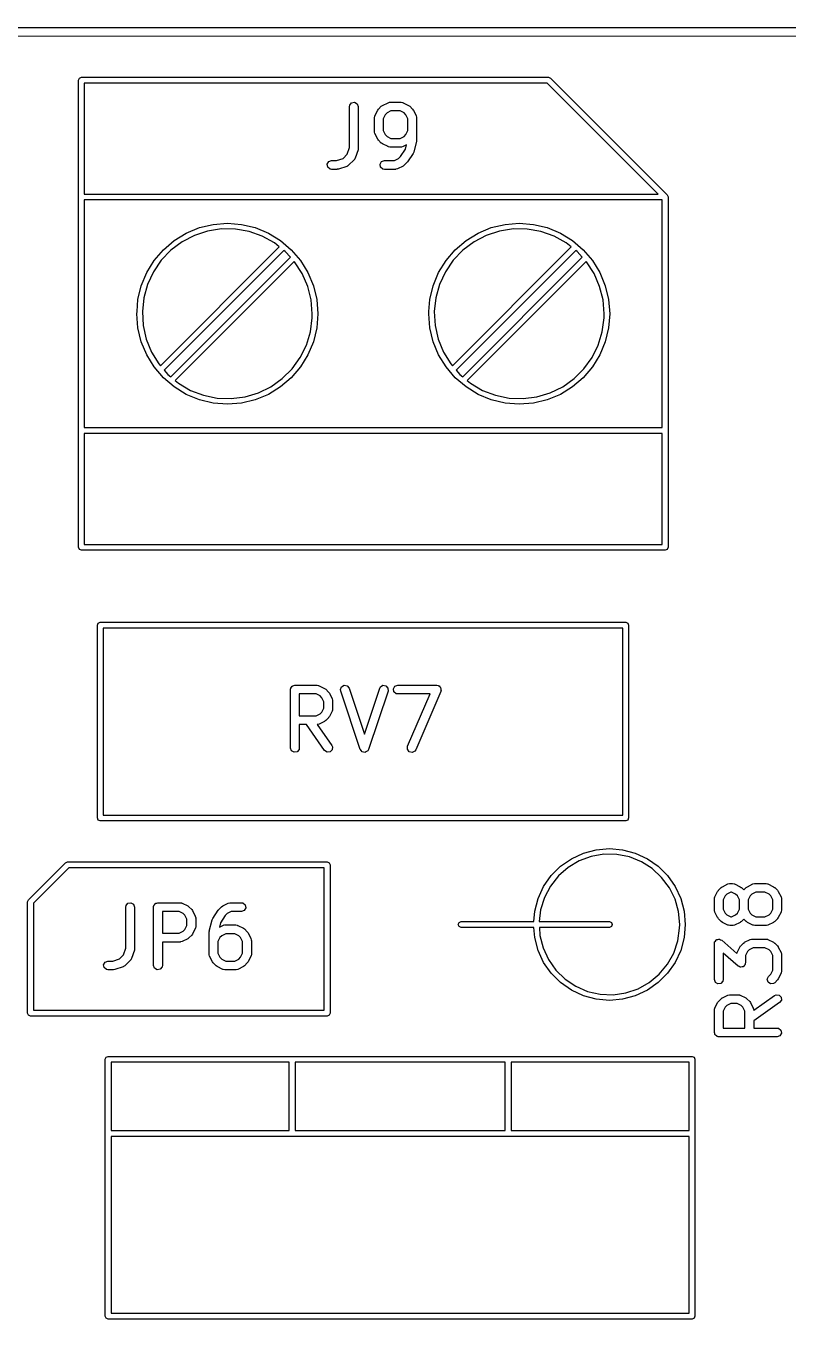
# Model space of a CAD drawing. Extents: x 10 to 287, y -200 to -10.
# Drawn here: x 126.01 to 139.07, y -58.83 to -36.68 of the extents above; entities that cross this region are included whole.
import ezdxf

# ---------------------------------------------------------------- set-up
doc = ezdxf.new("R2010")
doc.units = 0
doc.layers.add('BLACK', color=7, linetype='CONTINUOUS')

msp = doc.modelspace()

# ---------------------------------------------------------------- linework, layer by layer
at = {"layer": 'BLACK', "linetype": 'CONTINUOUS'}
for p, q in [((33.4913, -36.6809), (206.846, -36.7288)), ((206.771, -36.8788), (33.5663, -36.8309)), ((126.915, -37.611), (126.93, -37.5757)), ((126.915, -45.611), (126.915, -37.611)), ((126.93, -37.5757), (126.965, -37.561)), ((126.965, -37.561), (134.965, -37.561)), ((134.965, -37.561), (135, -37.5757)), ((135, -37.5757), (137, -39.5757)), ((127.015, -37.661), (127.015, -39.561)), ((134.944, -37.661), (127.015, -37.661)), ((136.844, -39.561), (134.944, -37.661)), ((131.557, -38.0634), (131.561, -38.0378)), ((131.557, -38.7655), (131.557, -38.0634)), ((131.561, -38.0378), (131.594, -37.9985)), ((131.594, -37.9985), (131.645, -37.9896)), ((131.645, -37.9896), (131.689, -38.0152)), ((131.689, -38.0152), (131.707, -38.0634)), ((131.707, -38.0634), (131.707, -38.7777)), ((132.055, -38.1056), (132.102, -38.058)), ((132.102, -38.058), (132.121, -38.0452)), ((132.121, -38.0452), (132.122, -38.044)), ((132.122, -38.044), (132.217, -37.9963)), ((132.217, -37.9963), (132.242, -37.9889)), ((132.242, -37.9889), (132.246, -37.99)), ((132.246, -37.99), (132.251, -37.9884)), ((132.251, -37.9884), (132.441, -37.9884)), ((132.441, -37.9884), (132.467, -37.9929)), ((132.467, -37.9929), (132.47, -37.9958)), ((132.47, -37.9958), (132.475, -37.9963)), ((132.475, -37.9963), (132.57, -38.044)), ((132.57, -38.044), (132.588, -38.0573)), ((132.588, -38.0573), (132.589, -38.058)), ((132.589, -38.058), (132.637, -38.1056)), ((131.985, -38.2539), (131.99, -38.2282)), ((131.985, -38.492), (131.985, -38.2539)), ((131.99, -38.2282), (131.993, -38.2248)), ((131.993, -38.2204), (132.041, -38.1251)), ((131.993, -38.2248), (131.993, -38.2204)), ((132.041, -38.1251), (132.054, -38.1071)), ((132.054, -38.1071), (132.055, -38.1056)), ((132.169, -38.2031), (132.135, -38.2716)), ((132.135, -38.2716), (132.135, -38.4743)), ((132.2, -38.1727), (132.169, -38.2031)), ((132.268, -38.1384), (132.2, -38.1727)), ((132.423, -38.1384), (132.268, -38.1384)), ((132.492, -38.1727), (132.423, -38.1384)), ((132.522, -38.2031), (132.492, -38.1727)), ((132.557, -38.2716), (132.522, -38.2031)), ((132.557, -38.4743), (132.557, -38.2716)), ((132.637, -38.1056), (132.65, -38.124)), ((132.65, -38.124), (132.651, -38.1251)), ((132.651, -38.1251), (132.699, -38.2204)), ((132.699, -38.2204), (132.706, -38.2453)), ((132.706, -38.2453), (132.705, -38.2497)), ((132.705, -38.2497), (132.707, -38.2539)), ((132.707, -38.2539), (132.707, -38.6349)), ((131.987, -38.4962), (131.985, -38.492)), ((131.986, -38.5006), (131.987, -38.4962)), ((131.993, -38.5255), (131.986, -38.5006)), ((132.041, -38.6208), (131.993, -38.5255)), ((132.135, -38.4743), (132.169, -38.5428)), ((132.522, -38.5428), (132.557, -38.4743)), ((132.042, -38.6219), (132.041, -38.6208)), ((132.055, -38.6403), (132.042, -38.6219)), ((132.102, -38.6879), (132.055, -38.6403)), ((132.104, -38.6886), (132.102, -38.6879)), ((132.122, -38.7019), (132.104, -38.6886)), ((132.217, -38.7496), (132.122, -38.7019)), ((132.169, -38.5428), (132.2, -38.5732)), ((132.2, -38.5732), (132.268, -38.6075)), ((132.222, -38.7501), (132.217, -38.7496)), ((132.225, -38.7529), (132.222, -38.7501)), ((132.251, -38.7575), (132.225, -38.7529)), ((132.441, -38.7575), (132.251, -38.7575)), ((132.268, -38.6075), (132.423, -38.6075)), ((132.423, -38.6075), (132.492, -38.5732)), ((132.445, -38.7559), (132.441, -38.7575)), ((132.45, -38.757), (132.445, -38.7559)), ((132.475, -38.7496), (132.45, -38.757)), ((132.533, -38.7204), (132.475, -38.7496)), ((132.492, -38.5732), (132.522, -38.5428)), ((132.514, -38.7945), (132.533, -38.7204)), ((132.704, -38.653), (132.657, -38.8435)), ((132.707, -38.6349), (132.704, -38.6496)), ((132.704, -38.6496), (132.704, -38.653)), ((131.334, -38.9884), (131.448, -38.9503)), ((131.448, -38.9503), (131.518, -38.8801)), ((131.518, -38.8801), (131.557, -38.7655)), ((131.637, -38.9736), (131.542, -39.0688)), ((131.639, -38.9695), (131.637, -38.9736)), ((131.643, -38.9672), (131.639, -38.9695)), ((131.655, -38.9443), (131.643, -38.9672)), ((131.703, -38.8014), (131.655, -38.9443)), ((131.707, -38.7777), (131.703, -38.7998)), ((131.703, -38.7998), (131.703, -38.8014)), ((132.328, -38.9884), (132.397, -38.9542)), ((132.397, -38.9542), (132.431, -38.9204)), ((132.431, -38.9204), (132.514, -38.7945)), ((132.646, -38.8669), (132.551, -39.0098)), ((132.647, -38.8665), (132.646, -38.8669)), ((132.657, -38.8435), (132.647, -38.8665)), ((131.177, -39.0504), (131.203, -39.006)), ((131.186, -39.1009), (131.177, -39.0504)), ((131.225, -39.1339), (131.186, -39.1009)), ((131.203, -39.006), (131.251, -38.9884)), ((131.251, -39.1384), (131.225, -39.1339)), ((131.251, -38.9884), (131.334, -38.9884)), ((131.346, -39.1384), (131.251, -39.1384)), ((131.347, -39.1379), (131.346, -39.1384)), ((131.37, -39.1346), (131.347, -39.1379)), ((131.513, -39.087), (131.37, -39.1346)), ((131.516, -39.0842), (131.513, -39.087)), ((131.521, -39.0838), (131.516, -39.0842)), ((131.542, -39.0688), (131.521, -39.0838)), ((132.082, -39.0504), (132.107, -39.006)), ((132.091, -39.1009), (132.082, -39.0504)), ((132.13, -39.1339), (132.091, -39.1009)), ((132.107, -39.006), (132.155, -38.9884)), ((132.155, -39.1384), (132.13, -39.1339)), ((132.155, -38.9884), (132.328, -38.9884)), ((132.346, -39.1384), (132.155, -39.1384)), ((132.35, -39.1369), (132.346, -39.1384)), ((132.355, -39.1379), (132.35, -39.1369)), ((132.379, -39.1305), (132.355, -39.1379)), ((132.475, -39.0829), (132.379, -39.1305)), ((132.476, -39.0817), (132.475, -39.0829)), ((132.494, -39.0688), (132.476, -39.0817)), ((132.542, -39.0212), (132.494, -39.0688)), ((132.543, -39.0181), (132.542, -39.0212)), ((132.551, -39.0098), (132.543, -39.0181)), ((127.015, -39.561), (136.844, -39.561)), ((137, -39.5757), (137.015, -39.611)), ((137.015, -39.611), (137.015, -45.611)), ((127.015, -39.661), (127.015, -43.561)), ((136.915, -39.661), (127.015, -39.661)), ((136.915, -43.561), (136.915, -39.661)), ((128.986, -40.1369), (129.223, -40.0801)), ((129.223, -40.0801), (129.465, -40.061)), ((129.465, -40.061), (129.707, -40.0801)), ((129.707, -40.0801), (129.944, -40.1369)), ((133.986, -40.1369), (134.223, -40.0801)), ((134.223, -40.0801), (134.465, -40.061)), ((134.465, -40.061), (134.707, -40.0801)), ((134.707, -40.0801), (134.944, -40.1369)), ((128.554, -40.3571), (128.761, -40.23)), ((128.901, -40.2698), (128.69, -40.3799)), ((128.761, -40.23), (128.986, -40.1369)), ((129.128, -40.1957), (128.901, -40.2698)), ((129.364, -40.1596), (129.128, -40.1957)), ((129.602, -40.1625), (129.364, -40.1596)), ((129.837, -40.2043), (129.602, -40.1625)), ((130.061, -40.2839), (129.837, -40.2043)), ((129.944, -40.1369), (130.169, -40.23)), ((130.27, -40.3992), (130.061, -40.2839)), ((130.169, -40.23), (130.376, -40.3571)), ((133.554, -40.3571), (133.761, -40.23)), ((133.901, -40.2698), (133.69, -40.3799)), ((133.761, -40.23), (133.986, -40.1369)), ((134.128, -40.1957), (133.901, -40.2698)), ((134.364, -40.1596), (134.128, -40.1957)), ((134.602, -40.1625), (134.364, -40.1596)), ((134.837, -40.2043), (134.602, -40.1625)), ((135.061, -40.2839), (134.837, -40.2043)), ((134.944, -40.1369), (135.169, -40.23)), ((135.27, -40.3992), (135.061, -40.2839)), ((135.169, -40.23), (135.376, -40.3571)), ((128.211, -40.7), (128.369, -40.515)), ((128.319, -42.5031), (130.355, -40.4662)), ((128.499, -40.523), (128.334, -40.6954)), ((128.369, -40.515), (128.554, -40.3571)), ((130.434, -40.5286), (128.385, -42.5789)), ((128.69, -40.3799), (128.499, -40.523)), ((130.355, -40.4662), (130.27, -40.3992)), ((130.376, -40.3571), (130.561, -40.515)), ((130.457, -40.5469), (130.434, -40.5286)), ((130.561, -40.515), (130.719, -40.7)), ((133.211, -40.7), (133.369, -40.515)), ((133.319, -42.5031), (135.356, -40.4667)), ((133.499, -40.523), (133.334, -40.6954)), ((133.369, -40.515), (133.554, -40.3571)), ((135.435, -40.5291), (133.385, -42.5789)), ((133.69, -40.3799), (133.499, -40.523)), ((135.356, -40.4667), (135.27, -40.3992)), ((135.376, -40.3571), (135.561, -40.515)), ((135.457, -40.5469), (135.435, -40.5291)), ((135.561, -40.515), (135.719, -40.7)), ((128.084, -40.9074), (128.211, -40.7)), ((128.334, -40.6954), (128.2, -40.8924)), ((128.497, -42.6917), (130.545, -40.6428)), ((130.612, -40.7169), (128.574, -42.7559)), ((130.545, -40.6428), (130.457, -40.5469)), ((130.618, -40.7233), (130.612, -40.7169)), ((130.747, -40.9235), (130.618, -40.7233)), ((130.719, -40.7), (130.846, -40.9074)), ((133.084, -40.9074), (133.211, -40.7)), ((133.334, -40.6954), (133.2, -40.8924)), ((133.497, -42.6917), (135.545, -40.6433)), ((135.612, -40.7174), (133.574, -42.7559)), ((135.545, -40.6433), (135.457, -40.5469)), ((135.618, -40.7233), (135.612, -40.7174)), ((135.747, -40.9235), (135.618, -40.7233)), ((135.719, -40.7), (135.846, -40.9074)), ((127.991, -41.1321), (128.084, -40.9074)), ((128.2, -40.8924), (128.1, -41.1086)), ((130.842, -41.1422), (130.747, -40.9235)), ((130.846, -40.9074), (130.939, -41.1321)), ((132.991, -41.1321), (133.084, -40.9074)), ((133.2, -40.8924), (133.1, -41.1086)), ((135.842, -41.1422), (135.747, -40.9235)), ((135.846, -40.9074), (135.939, -41.1321)), ((127.934, -41.3686), (127.991, -41.1321)), ((128.1, -41.1086), (128.036, -41.3384)), ((130.9, -41.3734), (130.842, -41.1422)), ((130.939, -41.1321), (130.996, -41.3686)), ((132.934, -41.3686), (132.991, -41.1321)), ((133.1, -41.1086), (133.036, -41.3384)), ((135.9, -41.3734), (135.842, -41.1422)), ((135.939, -41.1321), (135.996, -41.3686)), ((127.918, -41.5755), (127.934, -41.3686)), ((128.036, -41.3384), (128.01, -41.5755)), ((130.92, -41.611), (130.9, -41.3734)), ((130.996, -41.3686), (131.015, -41.611)), ((132.918, -41.5755), (132.934, -41.3686)), ((133.036, -41.3384), (133.01, -41.5755)), ((135.92, -41.611), (135.9, -41.3734)), ((135.996, -41.3686), (136.015, -41.611)), ((127.915, -41.611), (127.918, -41.5755)), ((127.934, -41.8535), (127.915, -41.611)), ((128.01, -41.5755), (128.024, -41.8135)), ((130.918, -41.6821), (130.92, -41.611)), ((131.015, -41.611), (130.996, -41.8535)), ((132.915, -41.611), (132.918, -41.5755)), ((132.934, -41.8535), (132.915, -41.611)), ((133.01, -41.5755), (133.024, -41.8135)), ((135.918, -41.6821), (135.92, -41.611)), ((136.015, -41.611), (135.996, -41.8535)), ((127.991, -42.09), (127.934, -41.8535)), ((128.024, -41.8135), (128.077, -42.0461)), ((130.887, -41.9185), (130.918, -41.6821)), ((130.996, -41.8535), (130.939, -42.09)), ((132.991, -42.09), (132.934, -41.8535)), ((133.024, -41.8135), (133.077, -42.0461)), ((135.887, -41.9185), (135.918, -41.6821)), ((135.996, -41.8535), (135.939, -42.09)), ((128.077, -42.0461), (128.166, -42.2671)), ((130.818, -42.1467), (130.887, -41.9185)), ((133.077, -42.0461), (133.166, -42.2671)), ((135.818, -42.1467), (135.887, -41.9185)), ((128.084, -42.3147), (127.991, -42.09)), ((128.166, -42.2671), (128.291, -42.4704)), ((130.712, -42.3604), (130.818, -42.1467)), ((130.939, -42.09), (130.846, -42.3147)), ((133.084, -42.3147), (132.991, -42.09)), ((133.166, -42.2671), (133.291, -42.4704)), ((135.712, -42.3604), (135.818, -42.1467)), ((135.939, -42.09), (135.846, -42.3147)), ((128.211, -42.5221), (128.084, -42.3147)), ((128.369, -42.7071), (128.211, -42.5221)), ((128.291, -42.4704), (128.319, -42.5031)), ((130.719, -42.5221), (130.561, -42.7071)), ((130.573, -42.554), (130.712, -42.3604)), ((130.846, -42.3147), (130.719, -42.5221)), ((133.211, -42.5221), (133.084, -42.3147)), ((133.369, -42.7071), (133.211, -42.5221)), ((133.291, -42.4704), (133.319, -42.5031)), ((135.719, -42.5221), (135.561, -42.7071)), ((135.573, -42.554), (135.712, -42.3604)), ((135.846, -42.3147), (135.719, -42.5221)), ((128.554, -42.865), (128.369, -42.7071)), ((128.385, -42.5789), (128.447, -42.6506)), ((128.447, -42.6506), (128.497, -42.6917)), ((130.21, -42.8608), (130.404, -42.7223)), ((130.561, -42.7071), (130.376, -42.865)), ((130.404, -42.7223), (130.573, -42.554)), ((133.554, -42.865), (133.369, -42.7071)), ((133.385, -42.5789), (133.447, -42.6506)), ((133.447, -42.6506), (133.497, -42.6917)), ((135.21, -42.8608), (135.404, -42.7223)), ((135.561, -42.7071), (135.376, -42.865)), ((135.404, -42.7223), (135.573, -42.554)), ((128.761, -42.9921), (128.554, -42.865)), ((128.574, -42.7559), (128.63, -42.8029)), ((128.63, -42.8029), (128.836, -42.9232)), ((128.836, -42.9232), (129.059, -43.0082)), ((129.768, -43.0342), (129.996, -42.9657)), ((129.996, -42.9657), (130.21, -42.8608)), ((130.376, -42.865), (130.169, -42.9921)), ((133.761, -42.9921), (133.554, -42.865)), ((133.574, -42.7559), (133.63, -42.8029)), ((133.63, -42.8029), (133.836, -42.9232)), ((133.836, -42.9232), (134.059, -43.0082)), ((134.768, -43.0342), (134.996, -42.9657)), ((134.996, -42.9657), (135.21, -42.8608)), ((135.376, -42.865), (135.169, -42.9921)), ((128.986, -43.0852), (128.761, -42.9921)), ((129.223, -43.142), (128.986, -43.0852)), ((129.059, -43.0082), (129.293, -43.0558)), ((129.465, -43.161), (129.223, -43.142)), ((129.293, -43.0558), (129.531, -43.0645)), ((129.707, -43.142), (129.465, -43.161)), ((129.531, -43.0645), (129.768, -43.0342)), ((129.944, -43.0852), (129.707, -43.142)), ((130.169, -42.9921), (129.944, -43.0852)), ((133.986, -43.0852), (133.761, -42.9921)), ((134.223, -43.142), (133.986, -43.0852)), ((134.059, -43.0082), (134.293, -43.0558)), ((134.465, -43.161), (134.223, -43.142)), ((134.293, -43.0558), (134.531, -43.0645)), ((134.707, -43.142), (134.465, -43.161)), ((134.531, -43.0645), (134.768, -43.0342)), ((134.944, -43.0852), (134.707, -43.142)), ((135.169, -42.9921), (134.944, -43.0852)), ((127.015, -43.561), (136.915, -43.561)), ((127.015, -43.661), (127.015, -45.561)), ((136.915, -43.661), (127.015, -43.661)), ((136.915, -45.561), (136.915, -43.661)), ((126.93, -45.6464), (126.915, -45.611)), ((127.015, -45.561), (136.915, -45.561)), ((137.015, -45.611), (137, -45.6464)), ((126.965, -45.661), (126.93, -45.6464)), ((136.965, -45.661), (126.965, -45.661)), ((137, -45.6464), (136.965, -45.661)), ((127.239, -46.946), (127.254, -46.9107)), ((127.239, -50.246), (127.239, -46.946)), ((127.254, -46.9107), (127.289, -46.896)), ((127.289, -46.896), (136.289, -46.896)), ((136.289, -46.896), (136.324, -46.9107)), ((136.324, -46.9107), (136.339, -46.946)), ((136.339, -46.946), (136.339, -50.246)), ((127.339, -46.996), (127.339, -50.196)), ((136.239, -46.996), (127.339, -46.996)), ((136.239, -50.196), (136.239, -46.996)), ((130.547, -48.0484), (130.549, -48.0387)), ((130.547, -49.0484), (130.547, -48.0484)), ((130.548, -48.0354), (130.55, -48.0325)), ((130.549, -48.0387), (130.548, -48.0354)), ((130.55, -48.0325), (130.552, -48.0228)), ((130.552, -48.0228), (130.564, -48.0078)), ((130.564, -48.0078), (130.574, -47.991)), ((130.574, -47.991), (130.58, -47.9887)), ((130.58, -47.9887), (130.585, -47.9835)), ((130.585, -47.9835), (130.604, -47.9801)), ((130.604, -47.9801), (130.622, -47.9734)), ((130.622, -47.9734), (131.003, -47.9734)), ((131.003, -47.9734), (131.029, -47.9779)), ((131.029, -47.9779), (131.032, -47.9808)), ((131.032, -47.9808), (131.037, -47.9813)), ((131.037, -47.9813), (131.132, -48.029)), ((131.132, -48.029), (131.15, -48.0423)), ((131.15, -48.0423), (131.151, -48.043)), ((131.151, -48.043), (131.199, -48.0906)), ((131.404, -48.0464), (131.423, -47.9987)), ((131.408, -48.0721), (131.404, -48.0464)), ((131.423, -47.9987), (131.468, -47.9742)), ((131.468, -47.9742), (131.519, -47.9845)), ((131.519, -47.9845), (131.55, -48.0247)), ((131.55, -48.0247), (131.813, -48.8113)), ((131.813, -48.8113), (132.075, -48.0247)), ((132.075, -48.0247), (132.087, -48.0018)), ((132.087, -48.0018), (132.131, -47.9749)), ((132.131, -47.9749), (132.182, -47.9825)), ((132.182, -47.9825), (132.216, -48.0209)), ((132.216, -48.0209), (132.217, -48.0721)), ((132.31, -48.0354), (132.336, -47.991)), ((132.319, -48.0859), (132.31, -48.0354)), ((132.336, -47.991), (132.384, -47.9734)), ((132.384, -47.9734), (133.051, -47.9734)), ((133.051, -47.9734), (133.076, -47.9779)), ((133.076, -47.9779), (133.083, -47.9836)), ((133.083, -47.9836), (133.092, -47.9857)), ((133.092, -47.9857), (133.102, -47.9997)), ((133.102, -47.9997), (133.116, -48.0109)), ((133.116, -48.0109), (133.117, -48.0196)), ((133.117, -48.0196), (133.123, -48.0267)), ((133.125, -48.0614), (133.12, -48.0691)), ((133.123, -48.0267), (133.122, -48.0442)), ((133.122, -48.0442), (133.125, -48.0614)), ((130.697, -48.1234), (130.697, -48.4972)), ((130.985, -48.1234), (130.697, -48.1234)), ((131.054, -48.1577), (130.985, -48.1234)), ((131.084, -48.1881), (131.054, -48.1577)), ((131.119, -48.2566), (131.084, -48.1881)), ((131.119, -48.3641), (131.119, -48.2566)), ((131.199, -48.0906), (131.212, -48.109)), ((131.212, -48.109), (131.213, -48.1101)), ((131.213, -48.1101), (131.261, -48.2054)), ((131.261, -48.2054), (131.268, -48.2303)), ((131.268, -48.2303), (131.267, -48.2347)), ((131.267, -48.2347), (131.269, -48.2389)), ((131.269, -48.2389), (131.269, -48.3818)), ((131.742, -49.0721), (131.408, -48.0721)), ((132.217, -48.0721), (131.884, -49.0721)), ((132.358, -48.1189), (132.319, -48.0859)), ((132.384, -48.1234), (132.358, -48.1189)), ((132.937, -48.1234), (132.384, -48.1234)), ((132.553, -49.0189), (132.937, -48.1234)), ((133.12, -48.078), (132.691, -49.078)), ((133.12, -48.0691), (133.12, -48.078)), ((130.697, -48.4972), (130.985, -48.4972)), ((130.985, -48.4972), (131.054, -48.463)), ((131.054, -48.463), (131.084, -48.4326)), ((131.084, -48.4326), (131.119, -48.3641)), ((131.261, -48.4153), (131.213, -48.5105)), ((131.264, -48.4074), (131.261, -48.4108)), ((131.261, -48.4108), (131.261, -48.4153)), ((131.269, -48.3818), (131.264, -48.4074)), ((130.821, -48.6472), (130.697, -48.6472)), ((130.697, -48.6472), (130.697, -49.0484)), ((131.132, -49.0914), (130.821, -48.6472)), ((131.007, -48.6457), (131.004, -48.6469)), ((131.004, -48.6469), (131.255, -49.0054)), ((131.012, -48.6467), (131.007, -48.6457)), ((131.037, -48.6393), (131.012, -48.6467)), ((131.132, -48.5917), (131.037, -48.6393)), ((131.133, -48.5905), (131.132, -48.5917)), ((131.151, -48.5776), (131.133, -48.5905)), ((131.199, -48.53), (131.151, -48.5776)), ((131.2, -48.5285), (131.199, -48.53)), ((131.213, -48.5105), (131.2, -48.5285)), ((130.565, -49.0966), (130.547, -49.0484)), ((130.609, -49.1223), (130.565, -49.0966)), ((130.66, -49.1134), (130.609, -49.1223)), ((130.693, -49.0741), (130.66, -49.1134)), ((130.697, -49.0484), (130.693, -49.0741)), ((131.174, -49.1209), (131.132, -49.0914)), ((131.225, -49.1164), (131.174, -49.1209)), ((131.262, -49.0801), (131.225, -49.1164)), ((131.255, -49.0054), (131.266, -49.029)), ((131.266, -49.029), (131.262, -49.0801)), ((131.743, -49.0738), (131.742, -49.0721)), ((131.743, -49.076), (131.743, -49.0738)), ((131.759, -49.0938), (131.743, -49.076)), ((131.773, -49.1123), (131.759, -49.0938)), ((131.776, -49.1128), (131.773, -49.1123)), ((131.777, -49.1144), (131.776, -49.1128)), ((131.8, -49.1179), (131.777, -49.1144)), ((131.824, -49.1226), (131.8, -49.1179)), ((131.826, -49.1216), (131.824, -49.1226)), ((131.828, -49.1219), (131.826, -49.1216)), ((131.848, -49.1095), (131.828, -49.1219)), ((131.869, -49.0982), (131.848, -49.1095)), ((131.87, -49.0962), (131.869, -49.0982)), ((131.871, -49.095), (131.87, -49.0962)), ((131.884, -49.0721), (131.871, -49.095)), ((132.55, -49.0701), (132.553, -49.0189)), ((132.581, -49.1112), (132.55, -49.0701)), ((132.631, -49.1229), (132.581, -49.1112)), ((132.677, -49.0998), (132.631, -49.1229)), ((132.691, -49.078), (132.677, -49.0998)), ((127.254, -50.2814), (127.239, -50.246)), ((127.339, -50.196), (136.239, -50.196)), ((136.339, -50.246), (136.324, -50.2814)), ((127.289, -50.296), (127.254, -50.2814)), ((136.289, -50.296), (127.289, -50.296)), ((136.324, -50.2814), (136.289, -50.296)), ((135.359, -50.9442), (135.564, -50.8484)), ((135.697, -50.9059), (135.49, -50.9823)), ((135.564, -50.8484), (135.783, -50.7897)), ((135.914, -50.8686), (135.697, -50.9059)), ((135.783, -50.7897), (136.009, -50.77)), ((136.135, -50.8715), (135.914, -50.8686)), ((136.009, -50.77), (136.235, -50.7897)), ((136.351, -50.9145), (136.135, -50.8715)), ((136.235, -50.7897), (136.453, -50.8484)), ((136.556, -50.9962), (136.351, -50.9145)), ((136.453, -50.8484), (136.659, -50.9442)), ((126.059, -51.6496), (126.694, -51.0146)), ((126.75, -51.1), (126.144, -51.7057)), ((126.694, -51.0146), (126.729, -51)), ((126.729, -51), (131.174, -51)), ((131.124, -51.1), (126.75, -51.1)), ((131.124, -53.54), (131.124, -51.1)), ((131.174, -51), (131.209, -51.0146)), ((131.209, -51.0146), (131.224, -51.05)), ((131.224, -51.05), (131.224, -53.59)), ((135.013, -51.2344), (135.173, -51.0741)), ((135.301, -51.095), (135.135, -51.2404)), ((135.173, -51.0741), (135.359, -50.9442)), ((135.49, -50.9823), (135.301, -51.095)), ((136.743, -51.1139), (136.556, -50.9962)), ((136.659, -50.9442), (136.844, -51.0741)), ((136.904, -51.2636), (136.743, -51.1139)), ((136.844, -51.0741), (137.005, -51.2344)), ((134.883, -51.42), (135.013, -51.2344)), ((135.135, -51.2404), (134.998, -51.4136)), ((137.036, -51.4403), (136.904, -51.2636)), ((137.005, -51.2344), (137.135, -51.42)), ((137.944, -51.4236), (138.039, -51.376)), ((138.039, -51.376), (138.064, -51.3686)), ((138.064, -51.3686), (138.069, -51.3696)), ((138.069, -51.3696), (138.073, -51.3681)), ((138.073, -51.3681), (138.12, -51.3681)), ((138.12, -51.3681), (138.146, -51.3726)), ((138.146, -51.3726), (138.15, -51.3755)), ((138.15, -51.3755), (138.154, -51.376)), ((138.154, -51.376), (138.249, -51.4236)), ((138.373, -51.4236), (138.468, -51.376)), ((138.468, -51.376), (138.493, -51.3686)), ((138.493, -51.3686), (138.497, -51.3696)), ((138.497, -51.3696), (138.501, -51.3681)), ((138.501, -51.3681), (138.692, -51.3681)), ((138.692, -51.3681), (138.718, -51.3726)), ((138.718, -51.3726), (138.721, -51.3755)), ((138.721, -51.3755), (138.725, -51.376)), ((138.725, -51.376), (138.821, -51.4236)), ((134.787, -51.6254), (134.883, -51.42)), ((134.998, -51.4136), (134.895, -51.6088)), ((137.134, -51.6381), (137.036, -51.4403)), ((137.135, -51.42), (137.23, -51.6254)), ((137.812, -51.6079), (137.815, -51.6045)), ((137.815, -51.6), (137.863, -51.5048)), ((137.815, -51.6045), (137.815, -51.6)), ((137.863, -51.5048), (137.876, -51.4868)), ((137.876, -51.4868), (137.877, -51.4853)), ((137.877, -51.4853), (137.925, -51.4377)), ((137.925, -51.4377), (137.943, -51.4248)), ((137.943, -51.4248), (137.944, -51.4236)), ((137.992, -51.5828), (137.957, -51.6513)), ((138.022, -51.5524), (137.992, -51.5828)), ((138.091, -51.5181), (138.022, -51.5524)), ((138.103, -51.5181), (138.091, -51.5181)), ((138.171, -51.5524), (138.103, -51.5181)), ((138.202, -51.5828), (138.171, -51.5524)), ((138.236, -51.6513), (138.202, -51.5828)), ((138.249, -51.4236), (138.267, -51.437)), ((138.267, -51.437), (138.269, -51.4377)), ((138.269, -51.4377), (138.311, -51.4799)), ((138.311, -51.4799), (138.353, -51.4377)), ((138.353, -51.4377), (138.372, -51.4248)), ((138.372, -51.4248), (138.373, -51.4236)), ((138.42, -51.5828), (138.386, -51.6513)), ((138.451, -51.5524), (138.42, -51.5828)), ((138.519, -51.5181), (138.451, -51.5524)), ((138.674, -51.5181), (138.519, -51.5181)), ((138.743, -51.5524), (138.674, -51.5181)), ((138.773, -51.5828), (138.743, -51.5524)), ((138.807, -51.6513), (138.773, -51.5828)), ((138.821, -51.4236), (138.839, -51.437)), ((138.839, -51.437), (138.84, -51.4377)), ((138.84, -51.4377), (138.888, -51.4853)), ((138.888, -51.4853), (138.901, -51.5037)), ((138.901, -51.5037), (138.902, -51.5048)), ((138.902, -51.5048), (138.949, -51.6)), ((138.949, -51.6), (138.957, -51.625)), ((126.044, -51.685), (126.059, -51.6496)), ((126.044, -53.59), (126.044, -51.685)), ((126.144, -51.7057), (126.144, -53.54)), ((127.726, -51.7724), (127.73, -51.7467)), ((127.726, -52.4745), (127.726, -51.7724)), ((127.73, -51.7467), (127.763, -51.7074)), ((127.763, -51.7074), (127.814, -51.6985)), ((127.814, -51.6985), (127.858, -51.7242)), ((127.858, -51.7242), (127.876, -51.7724)), ((127.876, -51.7724), (127.876, -52.4867)), ((128.202, -51.7724), (128.203, -51.7626)), ((128.202, -52.7724), (128.202, -51.7724)), ((128.203, -51.7594), (128.205, -51.7565)), ((128.203, -51.7626), (128.203, -51.7594)), ((128.205, -51.7565), (128.206, -51.7467)), ((128.206, -51.7467), (128.219, -51.7318)), ((128.219, -51.7318), (128.229, -51.7149)), ((128.229, -51.7149), (128.235, -51.7126)), ((128.235, -51.7126), (128.239, -51.7074)), ((128.239, -51.7074), (128.258, -51.704)), ((128.258, -51.704), (128.277, -51.6974)), ((128.277, -51.6974), (128.658, -51.6974)), ((128.658, -51.6974), (128.683, -51.7019)), ((128.683, -51.7019), (128.687, -51.7048)), ((128.687, -51.7048), (128.691, -51.7053)), ((128.691, -51.7053), (128.786, -51.7529)), ((128.786, -51.7529), (128.804, -51.7663)), ((128.804, -51.7663), (128.806, -51.767)), ((128.806, -51.767), (128.854, -51.8146)), ((128.854, -51.8146), (128.866, -51.833)), ((129.214, -51.9689), (129.31, -51.826)), ((129.31, -51.826), (129.317, -51.8178)), ((129.317, -51.8178), (129.319, -51.8146)), ((129.319, -51.8146), (129.367, -51.767)), ((129.367, -51.767), (129.385, -51.7541)), ((129.385, -51.7541), (129.386, -51.7529)), ((129.386, -51.7529), (129.481, -51.7053)), ((129.481, -51.7053), (129.506, -51.6979)), ((129.506, -51.6979), (129.511, -51.6989)), ((129.511, -51.6989), (129.515, -51.6974)), ((129.515, -51.6974), (129.705, -51.6974)), ((129.705, -51.6974), (129.731, -51.7019)), ((129.731, -51.7019), (129.77, -51.7349)), ((129.779, -51.7854), (129.754, -51.8298)), ((129.77, -51.7349), (129.779, -51.7854)), ((134.729, -51.8443), (134.787, -51.6254)), ((134.83, -51.8194), (134.806, -52.02)), ((134.895, -51.6088), (134.83, -51.8194)), ((137.194, -51.8504), (137.134, -51.6381)), ((137.23, -51.6254), (137.289, -51.8443)), ((137.807, -51.6336), (137.812, -51.6079)), ((137.807, -51.824), (137.807, -51.6336)), ((137.809, -51.8283), (137.807, -51.824)), ((137.957, -51.6513), (137.957, -51.8063)), ((137.957, -51.8063), (137.992, -51.8749)), ((138.202, -51.8749), (138.236, -51.8063)), ((138.236, -51.8063), (138.236, -51.6513)), ((138.386, -51.6513), (138.386, -51.8063)), ((138.386, -51.8063), (138.42, -51.8749)), ((138.773, -51.8749), (138.807, -51.8063)), ((138.807, -51.8063), (138.807, -51.6513)), ((138.957, -51.824), (138.953, -51.8497)), ((138.957, -51.625), (138.956, -51.6294)), ((138.956, -51.6294), (138.957, -51.6336)), ((138.957, -51.6336), (138.957, -51.824)), ((128.352, -51.8474), (128.352, -52.2212)), ((128.64, -51.8474), (128.352, -51.8474)), ((128.708, -51.8816), (128.64, -51.8474)), ((128.739, -51.912), (128.708, -51.8816)), ((128.773, -51.9806), (128.739, -51.912)), ((128.773, -52.088), (128.773, -51.9806)), ((128.866, -51.833), (128.868, -51.8341)), ((128.868, -51.8341), (128.915, -51.9293)), ((128.915, -51.9293), (128.923, -51.9543)), ((128.923, -51.9543), (128.922, -51.9586)), ((128.922, -51.9586), (128.923, -51.9629)), ((128.923, -51.9629), (128.923, -52.1057)), ((129.156, -52.1828), (129.204, -51.9923)), ((129.204, -51.9923), (129.214, -51.9693)), ((129.214, -51.9693), (129.214, -51.9689)), ((129.346, -52.0413), (129.328, -52.1154)), ((129.43, -51.9154), (129.346, -52.0413)), ((129.464, -51.8816), (129.43, -51.9154)), ((129.533, -51.8474), (129.464, -51.8816)), ((129.705, -51.8474), (129.533, -51.8474)), ((129.754, -51.8298), (129.705, -51.8474)), ((133.419, -52.07), (133.434, -52.0346)), ((133.434, -52.0346), (133.469, -52.02)), ((133.469, -52.02), (134.713, -52.02)), ((134.713, -52.02), (134.729, -51.8443)), ((134.806, -52.02), (136.009, -52.02)), ((136.009, -52.02), (136.044, -52.0346)), ((136.044, -52.0346), (136.059, -52.07)), ((137.214, -52.07), (137.194, -51.8504)), ((137.289, -51.8443), (137.309, -52.07)), ((137.808, -51.8326), (137.809, -51.8283)), ((137.815, -51.8576), (137.808, -51.8326)), ((137.863, -51.9528), (137.815, -51.8576)), ((137.864, -51.954), (137.863, -51.9528)), ((137.877, -51.9723), (137.864, -51.954)), ((137.925, -52.0199), (137.877, -51.9723)), ((137.926, -52.0206), (137.925, -52.0199)), ((137.944, -52.034), (137.926, -52.0206)), ((138.039, -52.0816), (137.944, -52.034)), ((137.992, -51.8749), (138.022, -51.9053)), ((138.022, -51.9053), (138.091, -51.9395)), ((138.091, -51.9395), (138.103, -51.9395)), ((138.103, -51.9395), (138.171, -51.9053)), ((138.249, -52.034), (138.154, -52.0816)), ((138.171, -51.9053), (138.202, -51.8749)), ((138.25, -52.0328), (138.249, -52.034)), ((138.269, -52.0199), (138.25, -52.0328)), ((138.311, -51.9777), (138.269, -52.0199)), ((138.353, -52.0199), (138.311, -51.9777)), ((138.355, -52.0206), (138.353, -52.0199)), ((138.373, -52.034), (138.355, -52.0206)), ((138.468, -52.0816), (138.373, -52.034)), ((138.42, -51.8749), (138.451, -51.9053)), ((138.451, -51.9053), (138.519, -51.9395)), ((138.519, -51.9395), (138.674, -51.9395)), ((138.674, -51.9395), (138.743, -51.9053)), ((138.821, -52.034), (138.725, -52.0816)), ((138.743, -51.9053), (138.773, -51.8749)), ((138.822, -52.0328), (138.821, -52.034)), ((138.84, -52.0199), (138.822, -52.0328)), ((138.888, -51.9723), (138.84, -52.0199)), ((138.902, -51.9528), (138.888, -51.9708)), ((138.888, -51.9708), (138.888, -51.9723)), ((138.949, -51.8576), (138.902, -51.9528)), ((138.95, -51.8531), (138.949, -51.8576)), ((138.953, -51.8497), (138.95, -51.8531)), ((128.352, -52.2212), (128.64, -52.2212)), ((128.64, -52.2212), (128.708, -52.1869)), ((128.708, -52.1869), (128.739, -52.1565)), ((128.739, -52.1565), (128.773, -52.088)), ((128.854, -52.254), (128.806, -52.3016)), ((128.868, -52.2345), (128.854, -52.2525)), ((128.854, -52.2525), (128.854, -52.254)), ((128.915, -52.1393), (128.868, -52.2345)), ((128.916, -52.1348), (128.915, -52.1393)), ((128.919, -52.1314), (128.916, -52.1348)), ((128.923, -52.1057), (128.919, -52.1314)), ((129.154, -52.201), (129.157, -52.1862)), ((129.154, -52.5819), (129.154, -52.201)), ((129.157, -52.1862), (129.156, -52.1828)), ((129.328, -52.1154), (129.386, -52.0863)), ((129.369, -52.2626), (129.338, -52.293)), ((129.437, -52.2283), (129.369, -52.2626)), ((129.386, -52.0863), (129.411, -52.0788)), ((129.411, -52.0788), (129.415, -52.0799)), ((129.415, -52.0799), (129.42, -52.0783)), ((129.42, -52.0783), (129.61, -52.0783)), ((129.592, -52.2283), (129.437, -52.2283)), ((129.661, -52.2626), (129.592, -52.2283)), ((129.61, -52.0783), (129.636, -52.0829)), ((129.636, -52.0829), (129.639, -52.0857)), ((129.639, -52.0857), (129.644, -52.0863)), ((129.644, -52.0863), (129.739, -52.1339)), ((129.691, -52.293), (129.661, -52.2626)), ((129.739, -52.1339), (129.757, -52.1472)), ((129.757, -52.1472), (129.758, -52.1479)), ((129.758, -52.1479), (129.806, -52.1955)), ((129.806, -52.1955), (129.819, -52.2139)), ((129.819, -52.2139), (129.82, -52.215)), ((129.82, -52.215), (129.868, -52.3103)), ((133.434, -52.1054), (133.419, -52.07)), ((133.469, -52.12), (133.434, -52.1054)), ((134.713, -52.12), (133.469, -52.12)), ((134.729, -52.2957), (134.713, -52.12)), ((136.009, -52.12), (134.809, -52.12)), ((134.809, -52.12), (134.819, -52.2585)), ((134.819, -52.2585), (134.873, -52.4723)), ((136.044, -52.1054), (136.009, -52.12)), ((136.059, -52.07), (136.044, -52.1054)), ((137.181, -52.3513), (137.212, -52.1331)), ((137.212, -52.1331), (137.214, -52.07)), ((137.309, -52.07), (137.289, -52.2957)), ((138.044, -52.0821), (138.039, -52.0816)), ((138.047, -52.085), (138.044, -52.0821)), ((138.073, -52.0895), (138.047, -52.085)), ((138.12, -52.0895), (138.073, -52.0895)), ((138.125, -52.088), (138.12, -52.0895)), ((138.129, -52.089), (138.125, -52.088)), ((138.154, -52.0816), (138.129, -52.089)), ((138.472, -52.0821), (138.468, -52.0816)), ((138.476, -52.085), (138.472, -52.0821)), ((138.501, -52.0895), (138.476, -52.085)), ((138.692, -52.0895), (138.501, -52.0895)), ((138.696, -52.088), (138.692, -52.0895)), ((138.7, -52.089), (138.696, -52.088)), ((138.725, -52.0816), (138.7, -52.089)), ((127.687, -52.589), (127.726, -52.4745)), ((127.876, -52.4867), (127.872, -52.5087)), ((128.658, -52.3712), (128.352, -52.3712)), ((128.352, -52.3712), (128.352, -52.7724)), ((128.662, -52.3697), (128.658, -52.3712)), ((128.666, -52.3707), (128.662, -52.3697)), ((128.691, -52.3633), (128.666, -52.3707)), ((128.786, -52.3157), (128.691, -52.3633)), ((128.788, -52.3145), (128.786, -52.3157)), ((128.806, -52.3016), (128.788, -52.3145)), ((129.338, -52.293), (129.304, -52.3615)), ((129.304, -52.3615), (129.304, -52.5642)), ((129.726, -52.3615), (129.691, -52.293)), ((129.726, -52.5642), (129.726, -52.3615)), ((129.868, -52.3103), (129.875, -52.3352)), ((129.875, -52.3352), (129.874, -52.3396)), ((129.874, -52.3396), (129.876, -52.3438)), ((129.876, -52.3438), (129.876, -52.5819)), ((134.787, -52.5146), (134.729, -52.2957)), ((134.873, -52.4723), (134.965, -52.6726)), ((137.11, -52.5602), (137.181, -52.3513)), ((137.289, -52.2957), (137.23, -52.5146)), ((137.807, -52.3955), (137.809, -52.3844)), ((137.807, -53.0145), (137.807, -52.3955)), ((137.809, -52.3809), (137.81, -52.3783)), ((137.809, -52.3844), (137.809, -52.3809)), ((137.81, -52.3783), (137.812, -52.3698)), ((137.812, -52.3698), (137.825, -52.3543)), ((137.825, -52.3543), (137.835, -52.337)), ((137.835, -52.337), (137.841, -52.3351)), ((137.841, -52.3351), (137.845, -52.3305)), ((137.845, -52.3305), (137.865, -52.327)), ((137.865, -52.327), (137.884, -52.3205)), ((137.884, -52.3205), (137.89, -52.3227)), ((137.89, -52.3227), (137.895, -52.3216)), ((137.895, -52.3216), (137.913, -52.3317)), ((137.913, -52.3317), (137.932, -52.339)), ((137.932, -52.339), (138.192, -52.5665)), ((138.196, -52.5524), (138.244, -52.4572)), ((138.244, -52.4572), (138.257, -52.4392)), ((138.257, -52.4392), (138.258, -52.4377)), ((138.258, -52.4377), (138.306, -52.3901)), ((138.306, -52.3901), (138.324, -52.3772)), ((138.324, -52.3772), (138.325, -52.376)), ((138.325, -52.376), (138.42, -52.3284)), ((138.472, -52.4705), (138.403, -52.5047)), ((138.42, -52.3284), (138.445, -52.321)), ((138.445, -52.321), (138.45, -52.322)), ((138.45, -52.322), (138.454, -52.3205)), ((138.454, -52.3205), (138.692, -52.3205)), ((138.674, -52.4705), (138.472, -52.4705)), ((138.743, -52.5047), (138.674, -52.4705)), ((138.692, -52.3205), (138.718, -52.325)), ((138.718, -52.325), (138.721, -52.3279)), ((138.721, -52.3279), (138.725, -52.3284)), ((138.725, -52.3284), (138.821, -52.376)), ((138.821, -52.376), (138.839, -52.3894)), ((138.839, -52.3894), (138.84, -52.3901)), ((138.84, -52.3901), (138.888, -52.4377)), ((138.888, -52.4377), (138.901, -52.456)), ((138.901, -52.456), (138.902, -52.4572)), ((138.902, -52.4572), (138.949, -52.5524)), ((127.371, -52.7149), (127.42, -52.6974)), ((127.42, -52.6974), (127.503, -52.6974)), ((127.503, -52.6974), (127.617, -52.6592)), ((127.617, -52.6592), (127.687, -52.589)), ((127.806, -52.6826), (127.711, -52.7778)), ((127.808, -52.6785), (127.806, -52.6826)), ((127.812, -52.6761), (127.808, -52.6785)), ((127.824, -52.6532), (127.812, -52.6761)), ((127.872, -52.5104), (127.824, -52.6532)), ((127.872, -52.5087), (127.872, -52.5104)), ((129.156, -52.5861), (129.154, -52.5819)), ((129.155, -52.5905), (129.156, -52.5861)), ((129.162, -52.6154), (129.155, -52.5905)), ((129.21, -52.7107), (129.162, -52.6154)), ((129.211, -52.7118), (129.21, -52.7107)), ((129.224, -52.7302), (129.211, -52.7118)), ((129.304, -52.5642), (129.338, -52.6327)), ((129.338, -52.6327), (129.369, -52.6631)), ((129.369, -52.6631), (129.437, -52.6974)), ((129.437, -52.6974), (129.592, -52.6974)), ((129.592, -52.6974), (129.661, -52.6631)), ((129.661, -52.6631), (129.691, -52.6327)), ((129.691, -52.6327), (129.726, -52.5642)), ((129.82, -52.7107), (129.807, -52.7287)), ((129.868, -52.6154), (129.82, -52.7107)), ((129.871, -52.6076), (129.868, -52.611)), ((129.868, -52.611), (129.868, -52.6154)), ((129.876, -52.5819), (129.871, -52.6076)), ((134.883, -52.72), (134.787, -52.5146)), ((134.965, -52.6726), (135.092, -52.8527)), ((137.002, -52.7526), (137.11, -52.5602)), ((137.23, -52.5146), (137.135, -52.72)), ((138.214, -52.7853), (137.957, -52.5608)), ((137.957, -52.5608), (137.957, -53.0145)), ((138.192, -52.5665), (138.193, -52.5603)), ((138.193, -52.5603), (138.196, -52.5569)), ((138.196, -52.5569), (138.196, -52.5524)), ((138.373, -52.5351), (138.338, -52.6037)), ((138.338, -52.6037), (138.338, -52.7288)), ((138.403, -52.5047), (138.373, -52.5351)), ((138.773, -52.5351), (138.743, -52.5047)), ((138.807, -52.6037), (138.773, -52.5351)), ((138.807, -52.854), (138.807, -52.6037)), ((138.949, -52.5524), (138.957, -52.5774)), ((138.957, -52.5774), (138.956, -52.5817)), ((138.956, -52.5817), (138.957, -52.586)), ((138.957, -52.586), (138.957, -52.8717)), ((127.346, -52.7594), (127.371, -52.7149)), ((127.355, -52.8099), (127.346, -52.7594)), ((127.394, -52.8429), (127.355, -52.8099)), ((127.42, -52.8474), (127.394, -52.8429)), ((127.515, -52.8474), (127.42, -52.8474)), ((127.516, -52.8468), (127.515, -52.8474)), ((127.539, -52.8435), (127.516, -52.8468)), ((127.681, -52.7959), (127.539, -52.8435)), ((127.685, -52.7931), (127.681, -52.7959)), ((127.689, -52.7927), (127.685, -52.7931)), ((127.711, -52.7778), (127.689, -52.7927)), ((128.219, -52.8206), (128.202, -52.7724)), ((128.264, -52.8462), (128.219, -52.8206)), ((128.314, -52.8373), (128.264, -52.8462)), ((128.347, -52.798), (128.314, -52.8373)), ((128.352, -52.7724), (128.347, -52.798)), ((129.271, -52.7778), (129.224, -52.7302)), ((129.273, -52.7785), (129.271, -52.7778)), ((129.291, -52.7918), (129.273, -52.7785)), ((129.386, -52.8395), (129.291, -52.7918)), ((129.39, -52.84), (129.386, -52.8395)), ((129.394, -52.8429), (129.39, -52.84)), ((129.42, -52.8474), (129.394, -52.8429)), ((129.61, -52.8474), (129.42, -52.8474)), ((129.614, -52.8458), (129.61, -52.8474)), ((129.619, -52.8469), (129.614, -52.8458)), ((129.644, -52.8395), (129.619, -52.8469)), ((129.739, -52.7918), (129.644, -52.8395)), ((129.74, -52.7907), (129.739, -52.7918)), ((129.758, -52.7778), (129.74, -52.7907)), ((129.806, -52.7302), (129.758, -52.7778)), ((129.807, -52.7287), (129.806, -52.7302)), ((135.013, -52.9056), (134.883, -52.72)), ((135.173, -53.0659), (135.013, -52.9056)), ((135.092, -52.8527), (135.25, -53.0066)), ((136.691, -53.0632), (136.861, -52.9222)), ((137.005, -52.9056), (136.844, -53.0659)), ((136.861, -52.9222), (137.002, -52.7526)), ((137.135, -52.72), (137.005, -52.9056)), ((138.233, -52.7926), (138.214, -52.7853)), ((138.25, -52.8027), (138.233, -52.7926)), ((138.256, -52.8016), (138.25, -52.8027)), ((138.262, -52.8038), (138.256, -52.8016)), ((138.281, -52.7973), (138.262, -52.8038)), ((138.301, -52.7938), (138.281, -52.7973)), ((138.305, -52.7892), (138.301, -52.7938)), ((138.31, -52.7872), (138.305, -52.7892)), ((138.321, -52.7699), (138.31, -52.7872)), ((138.334, -52.7545), (138.321, -52.7699)), ((138.335, -52.746), (138.334, -52.7545)), ((138.337, -52.7434), (138.335, -52.746)), ((138.338, -52.7288), (138.336, -52.7399)), ((138.336, -52.7399), (138.337, -52.7434)), ((138.734, -52.9615), (138.773, -52.9225)), ((138.773, -52.9225), (138.807, -52.854)), ((138.949, -52.9052), (138.902, -53.0004)), ((138.95, -52.9008), (138.949, -52.9052)), ((138.953, -52.8973), (138.95, -52.9008)), ((138.957, -52.8717), (138.953, -52.8973)), ((135.359, -53.1958), (135.173, -53.0659)), ((135.25, -53.0066), (135.434, -53.1291)), ((135.434, -53.1291), (135.636, -53.2162)), ((136.499, -53.171), (136.691, -53.0632)), ((136.844, -53.0659), (136.659, -53.1958)), ((137.825, -53.0627), (137.807, -53.0145)), ((137.869, -53.0884), (137.825, -53.0627)), ((137.92, -53.0795), (137.869, -53.0884)), ((137.953, -53.0402), (137.92, -53.0795)), ((137.957, -53.0145), (137.953, -53.0402)), ((138.712, -53.008), (138.734, -52.9615)), ((138.726, -53.0575), (138.712, -53.008)), ((138.768, -53.087), (138.726, -53.0575)), ((138.819, -53.0825), (138.768, -53.087)), ((138.84, -53.0676), (138.819, -53.0825)), ((138.888, -53.0199), (138.84, -53.0676)), ((138.902, -53.0004), (138.888, -53.0185)), ((138.888, -53.0185), (138.888, -53.0199)), ((135.564, -53.2916), (135.359, -53.1958)), ((135.783, -53.3502), (135.564, -53.2916)), ((135.636, -53.2162), (135.852, -53.2648)), ((136.009, -53.37), (135.783, -53.3502)), ((135.852, -53.2648), (136.072, -53.2735)), ((136.235, -53.3502), (136.009, -53.37)), ((136.072, -53.2735), (136.29, -53.2418)), ((136.453, -53.2916), (136.235, -53.3502)), ((136.29, -53.2418), (136.499, -53.171)), ((136.659, -53.1958), (136.453, -53.2916)), ((137.877, -53.3901), (137.925, -53.3424)), ((137.925, -53.3424), (137.943, -53.3296)), ((137.943, -53.3296), (137.944, -53.3284)), ((137.944, -53.3284), (138.039, -53.2808)), ((138.039, -53.2808), (138.064, -53.2733)), ((138.064, -53.2733), (138.069, -53.2744)), ((138.069, -53.2744), (138.073, -53.2729)), ((138.073, -53.2729), (138.216, -53.2729)), ((138.216, -53.2729), (138.241, -53.2774)), ((138.241, -53.2774), (138.245, -53.2803)), ((138.245, -53.2803), (138.249, -53.2808)), ((138.249, -53.2808), (138.344, -53.3284)), ((138.344, -53.3284), (138.363, -53.3418)), ((138.363, -53.3418), (138.364, -53.3424)), ((138.364, -53.3424), (138.412, -53.3901)), ((138.481, -53.5374), (138.839, -53.2864)), ((138.839, -53.2864), (138.863, -53.2754)), ((138.863, -53.2754), (138.914, -53.2799)), ((138.914, -53.2799), (138.95, -53.3162)), ((138.955, -53.3673), (138.925, -53.4093)), ((138.95, -53.3162), (138.955, -53.3673)), ((126.059, -53.6254), (126.044, -53.59)), ((126.144, -53.54), (131.124, -53.54)), ((131.224, -53.59), (131.209, -53.6254)), ((137.807, -53.5383), (137.812, -53.5127)), ((137.807, -53.9193), (137.807, -53.5383)), ((137.812, -53.5127), (137.815, -53.5092)), ((137.815, -53.5048), (137.863, -53.4096)), ((137.815, -53.5092), (137.815, -53.5048)), ((137.863, -53.4096), (137.876, -53.3915)), ((137.876, -53.3915), (137.877, -53.3901)), ((137.992, -53.4875), (137.957, -53.556)), ((137.957, -53.556), (137.957, -53.8443)), ((138.022, -53.4571), (137.992, -53.4875)), ((138.091, -53.4229), (138.022, -53.4571)), ((138.198, -53.4229), (138.091, -53.4229)), ((138.267, -53.4571), (138.198, -53.4229)), ((138.297, -53.4875), (138.267, -53.4571)), ((138.331, -53.556), (138.297, -53.4875)), ((138.331, -53.8443), (138.331, -53.556)), ((138.412, -53.3901), (138.424, -53.4084)), ((138.424, -53.4084), (138.426, -53.4096)), ((138.426, -53.4096), (138.473, -53.5048)), ((138.473, -53.5048), (138.481, -53.5298)), ((138.481, -53.5298), (138.48, -53.5341)), ((138.48, -53.5341), (138.481, -53.5374)), ((138.925, -53.4093), (138.481, -53.7202)), ((126.094, -53.64), (126.059, -53.6254)), ((131.174, -53.64), (126.094, -53.64)), ((131.209, -53.6254), (131.174, -53.64)), ((138.481, -53.7202), (138.481, -53.8443)), ((137.814, -53.9376), (137.807, -53.9193)), ((137.817, -53.9568), (137.814, -53.9376)), ((137.823, -53.9611), (137.817, -53.9568)), ((137.825, -53.9675), (137.823, -53.9611)), ((137.842, -53.9772), (137.825, -53.9675)), ((137.857, -53.9898), (137.842, -53.9772)), ((137.866, -53.9915), (137.857, -53.9898)), ((137.869, -53.9931), (137.866, -53.9915)), ((137.873, -53.9926), (137.869, -53.9931)), ((137.882, -53.9943), (137.873, -53.9926)), ((138.882, -53.9943), (137.882, -53.9943)), ((137.957, -53.8443), (138.331, -53.8443)), ((138.481, -53.8443), (138.882, -53.8443)), ((138.882, -53.8443), (138.908, -53.8488)), ((138.931, -53.9767), (138.882, -53.9943)), ((138.908, -53.8488), (138.947, -53.8818)), ((138.956, -53.9323), (138.931, -53.9767)), ((138.947, -53.8818), (138.956, -53.9323)), ((127.374, -54.3796), (127.389, -54.3443)), ((127.374, -58.7796), (127.374, -54.3796)), ((127.389, -54.3443), (127.424, -54.3296)), ((127.424, -54.3296), (137.424, -54.3296)), ((127.474, -54.4296), (127.474, -55.5996)), ((130.524, -54.4296), (127.474, -54.4296)), ((130.524, -55.5996), (130.524, -54.4296)), ((130.624, -54.4296), (130.624, -55.5996)), ((134.224, -54.4296), (130.624, -54.4296)), ((134.224, -55.5996), (134.224, -54.4296)), ((134.324, -54.4296), (134.324, -55.5996)), ((137.374, -54.4296), (134.324, -54.4296)), ((137.374, -55.5996), (137.374, -54.4296)), ((137.424, -54.3296), (137.459, -54.3443)), ((137.459, -54.3443), (137.474, -54.3796)), ((137.474, -54.3796), (137.474, -58.7796)), ((127.474, -55.5996), (130.524, -55.5996)), ((137.374, -55.6996), (127.474, -55.6996)), ((127.474, -55.6996), (127.474, -58.7296)), ((130.624, -55.5996), (134.224, -55.5996)), ((134.324, -55.5996), (137.374, -55.5996)), ((137.374, -58.7296), (137.374, -55.6996)), ((127.389, -58.815), (127.374, -58.7796)), ((127.424, -58.8296), (127.389, -58.815)), ((137.424, -58.8296), (127.424, -58.8296)), ((127.474, -58.7296), (137.374, -58.7296)), ((137.459, -58.815), (137.424, -58.8296)), ((137.474, -58.7796), (137.459, -58.815))]:
    msp.add_line(p, q, dxfattribs=at)

doc.saveas('drawing.dxf')
